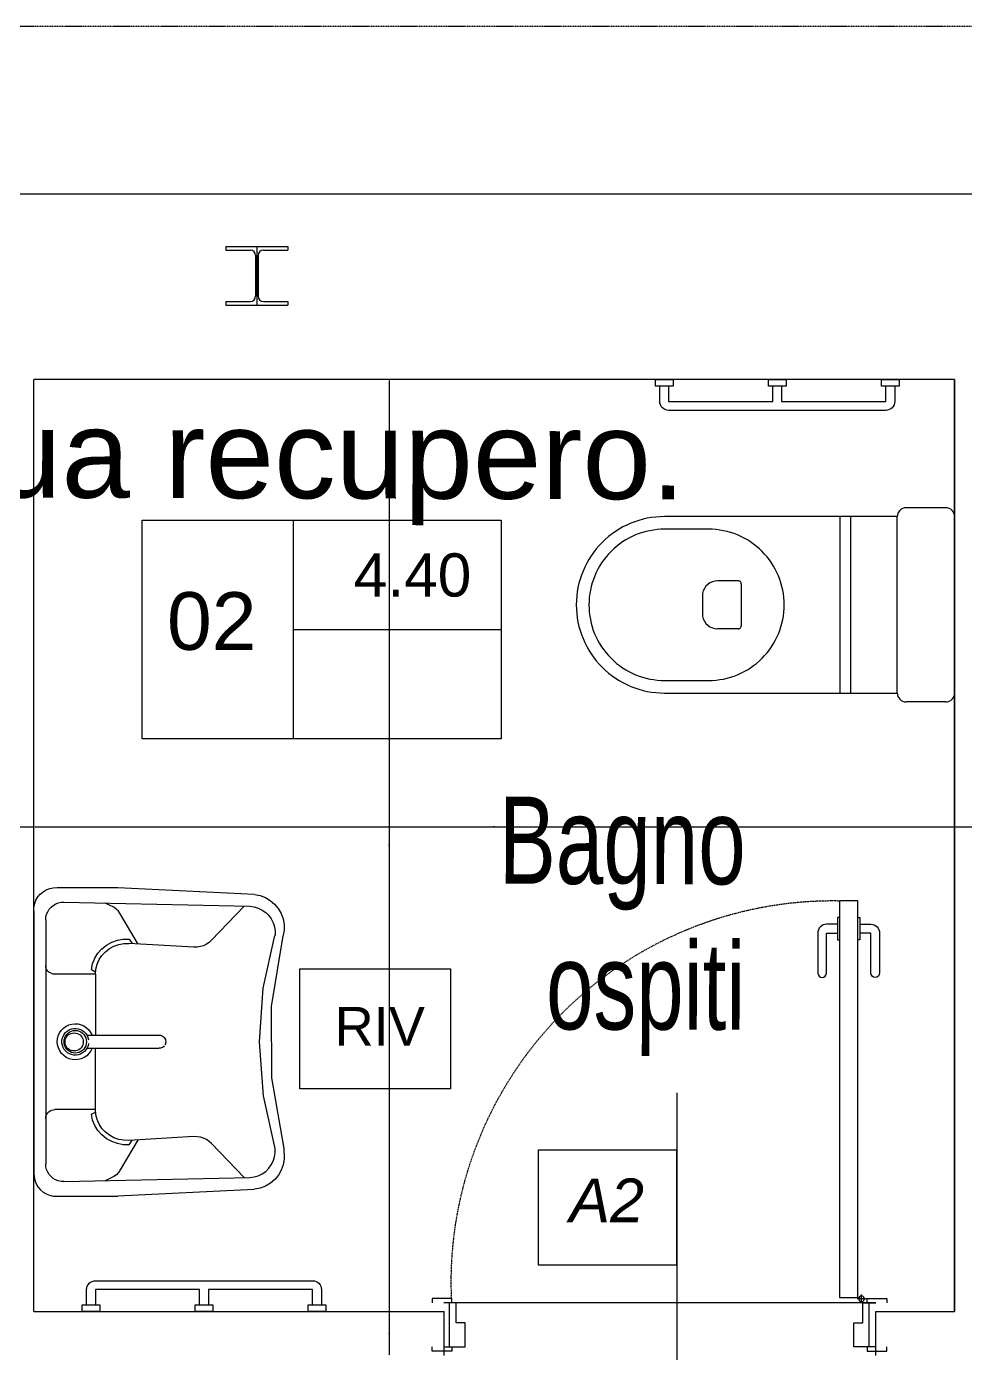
# Model space of a CAD drawing. Header units: millimetres. Extents: x -3782782348 to 131293, y -36553 to 57271.
# Drawn here: x 92159.5 to 92372.2, y -18247.8 to -17947 of the extents above; entities that cross this region are included whole.
import ezdxf

# ---------------------------------------------------------------- set-up
doc = ezdxf.new("R2010")
doc.units = ezdxf.units.MM
doc.header["$LTSCALE"] = 0.01
for name, pattern in [('ACAD_ISO03W100', [30, 12, -18]), ('CONTINOUS', [0]), ('HIDDEN', [0.375, 0.25, -0.125])]:
    doc.linetypes.add(name, pattern=pattern)
doc.layers.get('Defpoints').update_dxf_attribs({"color": 253})
for name, color, linetype in [('EPC QUARTO PILASTRI ACCIAIO DEFINITIVO', 1, 'ACAD_ISO03W100'), ('X_Arredi', 6, 'Continuous'), ('X_MURI', 8, 'Continuous'), ('X_Numerazione camere', 8, 'Continuous'), ('X_Proiezini', 1, 'Continuous'), ('X_quote 1', 253, 'Continuous'), ('X_Serramenti Int', 8, 'Continuous'), ('X_SIGLE ABACO', 1, 'Continuous'), ('X_SIGLE RIVESTIMENTI', 4, 'Continuous'), ('X_TESTI', 253, 'Continuous')]:
    doc.layers.add(name, color=color, linetype=linetype)
doc.styles.add('ARIAL', font='arial.ttf')
doc.styles.add('nomi', font='arial.ttf')
doc.styles.add('QUOTE', font='simplex.shx', dxfattribs={"width": 0.7})
doc.styles.get("Standard").update_dxf_attribs({"font": 'arial.ttf'})
doc.dimstyles.get("Standard").update_dxf_attribs({"dimscale": 0, "dimtxt": 0.18, "dimasz": 0.18, "dimexe": 0.18, "dimexo": 0.0625, "dimgap": 0.09, "dimtad": 1, "dimdec": 0, "dimzin": 0, "dimdsep": 46, "dimtxsty": 'Standard', "dimcen": 0.09, "dimclrd": 256, "dimclre": 256, "dimclrt": 5, "dimadec": 0, "dimazin": 0, "dimtfac": 1, "dimtdec": 0, "dimtix": 1, "dimtofl": 0, "dimtmove": 2, "dimatfit": 3, "dimfxl": 1, "dimtolj": 1, "dimtzin": 0, "dimarcsym": 0})

# ---------------------------------------------------------------- blocks, each defined once
blk = doc.blocks.new('*D149')
at = {"layer": 'Defpoints', "color": 0, "transparency": 16777216}
for p in [(92369.78, -18128.56, 0), (92369.78, -18128.56, 0), (92399.78, -18128.56, 0)]:
    blk.add_point(p, dxfattribs=at)
at = {"layer": 'X_quote 1', "lineweight": -2, "transparency": 16777216}
blk.add_line((92399.6, -18128.56, 0), (92369.96, -18128.56, 0), dxfattribs=at)
at = {"layer": 'X_quote 1', "transparency": 16777216}
for points in [[(92369.96, -18128.53, 0), (92369.96, -18128.59, 0), (92369.78, -18128.56, 0)], [(92399.6, -18128.53, 0), (92399.6, -18128.59, 0), (92399.78, -18128.56, 0)]]:
    blk.add_solid(points, dxfattribs=at)
at = {"layer": 'X_quote 1', "color": 5, "transparency": 16777216, "insert": (92384.78, -18128.38, 0), "char_height": 0.18, "attachment_point": 5}
blk.add_mtext('\\A1;30', dxfattribs=at)
blk = doc.blocks.new('gghh')
at = {"layer": 'X_Arredi'}
for p, q in [((15389.46, 7528.62), (15390.57, 7529.28)), ((15390.57, 7529.28), (15391.78, 7529.74)), ((15391.78, 7529.74), (15393.06, 7529.99)), ((15393.06, 7529.99), (15393.06, 7529.99)), ((15393.1, 7530.06), (15424, 7531.59)), ((15437.81, 7531.59), (15424, 7531.59)), ((15437.81, 7531.59), (15437.81, 7531.59)), ((15438.64, 7531.56), (15437.81, 7531.59)), ((15439.47, 7531.38), (15438.64, 7531.56)), ((15440.25, 7531.07), (15439.47, 7531.38)), ((15440.97, 7530.64), (15440.25, 7531.07)), ((15441.6, 7530.1), (15440.97, 7530.64)), ((15442.14, 7529.46), (15441.6, 7530.1)), ((15442.56, 7528.75), (15442.14, 7529.46)), ((15387.01, 7525.65), (15387.65, 7526.78)), ((15387.65, 7526.78), (15388.47, 7527.78)), ((15388.47, 7527.78), (15389.46, 7528.62)), ((15390.52, 7525.93), (15389.82, 7525.24)), ((15391.32, 7526.49), (15390.52, 7525.93)), ((15392.21, 7526.92), (15391.32, 7526.49)), ((15393.15, 7527.2), (15392.21, 7526.92)), ((15394.13, 7527.33), (15393.15, 7527.2)), ((15436.26, 7528.28), (15394.13, 7527.33)), ((15395.4, 7527.36), (15402.77, 7519.63)), ((15423.47, 7525.63), (15423.88, 7526.21)), ((15423.88, 7526.21), (15424.36, 7526.71)), ((15424.36, 7526.71), (15424.92, 7527.14)), ((15424.92, 7527.14), (15426.86, 7528.07)), ((15436.26, 7528.28), (15436.89, 7528.24)), ((15436.89, 7528.24), (15437.52, 7528.11)), ((15437.52, 7528.11), (15438.11, 7527.87)), ((15438.11, 7527.87), (15438.66, 7527.55)), ((15438.66, 7527.55), (15439.14, 7527.14)), ((15439.14, 7527.14), (15439.56, 7526.66)), ((15439.56, 7526.66), (15439.9, 7526.12)), ((15439.9, 7526.12), (15440.15, 7525.54)), ((15442.85, 7527.97), (15442.56, 7528.75)), ((15443.01, 7527.16), (15442.85, 7527.97)), ((15443.04, 7526.33), (15443.01, 7527.16)), ((15443.06, 7466.89), (15443.04, 7526.33)), ((15386.36, 7523.15), (15386.57, 7524.43)), ((15386.36, 7521.86), (15386.36, 7523.15)), ((15386.57, 7524.43), (15387.01, 7525.65)), ((15388.81, 7523.59), (15388.51, 7522.66)), ((15389.25, 7524.46), (15388.81, 7523.59)), ((15389.82, 7525.24), (15389.25, 7524.46)), ((15419.38, 7518.72), (15423.47, 7525.63)), ((15440.15, 7525.54), (15440.3, 7524.92)), ((15440.3, 7524.92), (15440.35, 7524.28)), ((15440.35, 7524.28), (15440.35, 7524.28)), ((15440.37, 7468.93), (15440.35, 7524.28)), ((15386.36, 7521.86), (15386.36, 7520.74)), ((15386.36, 7520.74), (15389.17, 7504.77)), ((15388.51, 7522.66), (15388.38, 7521.7)), ((15388.38, 7521.7), (15388.4, 7520.73)), ((15388.4, 7520.73), (15391.05, 7508.8)), ((15421.43, 7519.92), (15420.76, 7518.87)), ((15421.43, 7519.91), (15422.79, 7519.9)), ((15422.79, 7519.9), (15424.12, 7519.66)), ((15402.77, 7519.63), (15403.32, 7519.14)), ((15403.32, 7519.14), (15403.94, 7518.73)), ((15403.94, 7518.73), (15404.61, 7518.41)), ((15404.61, 7518.41), (15405.32, 7518.19)), ((15405.32, 7518.19), (15406.05, 7518.08)), ((15406.05, 7518.08), (15406.8, 7518.07)), ((15406.8, 7518.07), (15421.53, 7518.92)), ((15421.53, 7518.92), (15422.69, 7518.9)), ((15422.69, 7518.9), (15423.83, 7518.7)), ((15423.83, 7518.7), (15424.92, 7518.32)), ((15424.12, 7519.66), (15425.4, 7519.2)), ((15424.92, 7518.32), (15425.93, 7517.77)), ((15425.4, 7519.2), (15426.58, 7518.54)), ((15425.93, 7517.77), (15426.84, 7517.06)), ((15426.58, 7518.54), (15427.63, 7517.7)), ((15426.84, 7517.06), (15427.62, 7516.21)), ((15427.63, 7517.7), (15428.52, 7516.69)), ((15427.62, 7516.21), (15428.25, 7515.25)), ((15428.25, 7515.25), (15428.71, 7514.21)), ((15428.52, 7516.69), (15429.23, 7515.55)), ((15428.71, 7514.21), (15428.99, 7513.1)), ((15429.23, 7515.55), (15429.74, 7514.31)), ((15429.74, 7514.31), (15430.03, 7513.01)), ((15440.35, 7513.96), (15440.32, 7513.62)), ((15428.99, 7513.1), (15429.09, 7511.96)), ((15430.03, 7513.01), (15429.06, 7512.51)), ((15429.09, 7511.96), (15438.33, 7511.97)), ((15429.09, 7511.96), (15429.09, 7498.04)), ((15438.68, 7512), (15438.33, 7511.97)), ((15439.02, 7512.09), (15438.68, 7512)), ((15439.34, 7512.24), (15439.02, 7512.09)), ((15439.63, 7512.43), (15439.34, 7512.24)), ((15439.88, 7512.68), (15439.63, 7512.43)), ((15440.08, 7512.97), (15439.88, 7512.68)), ((15440.23, 7513.28), (15440.08, 7512.97)), ((15440.32, 7513.62), (15440.23, 7513.28)), ((15391.05, 7508.8), (15391.95, 7496.61)), ((15389.17, 7504.77), (15389.25, 7488.57)), ((15430.17, 7498.66), (15430.58, 7499.24)), ((15430.58, 7499.24), (15431.08, 7499.73)), ((15431.08, 7499.73), (15431.66, 7500.13)), ((15431.6, 7498.79), (15432.01, 7499.11)), ((15431.66, 7500.13), (15432.31, 7500.43)), ((15432.01, 7499.11), (15432.47, 7499.36)), ((15432.31, 7500.43), (15432.99, 7500.6)), ((15432.41, 7498.8), (15432.81, 7498.99)), ((15432.47, 7499.36), (15432.96, 7499.53)), ((15432.81, 7498.99), (15433.24, 7499.11)), ((15432.96, 7499.53), (15433.47, 7499.61)), ((15432.99, 7500.6), (15433.69, 7500.66)), ((15433.24, 7499.11), (15433.68, 7499.15)), ((15433.47, 7499.61), (15433.99, 7499.6)), ((15433.68, 7499.15), (15434.12, 7499.11)), ((15433.69, 7500.66), (15434.4, 7500.6)), ((15433.99, 7499.6), (15434.5, 7499.5)), ((15434.12, 7499.11), (15434.54, 7498.99)), ((15434.4, 7500.6), (15435.08, 7500.41)), ((15434.5, 7499.5), (15434.99, 7499.32)), ((15434.54, 7498.99), (15434.94, 7498.8)), ((15434.99, 7499.32), (15435.43, 7499.05)), ((15435.08, 7500.41), (15435.72, 7500.11)), ((15435.43, 7499.05), (15435.83, 7498.72)), ((15435.72, 7500.11), (15436.3, 7499.71)), ((15436.3, 7499.71), (15436.8, 7499.21)), ((15436.8, 7499.21), (15437.21, 7498.63)), ((15391.95, 7496.61), (15391.09, 7484.42)), ((15413.18, 7496.55), (15413.2, 7496.81)), ((15413.2, 7496.29), (15413.18, 7496.55)), ((15413.2, 7496.81), (15413.27, 7497.06)), ((15413.27, 7496.05), (15413.2, 7496.29)), ((15413.27, 7497.06), (15413.38, 7497.29)), ((15413.38, 7495.81), (15413.27, 7496.05)), ((15413.52, 7497.5), (15413.71, 7497.69)), ((15413.71, 7497.69), (15413.92, 7497.84)), ((15413.92, 7497.84), (15414.15, 7497.94)), ((15414.15, 7497.94), (15414.4, 7498.01)), ((15414.4, 7498.01), (15414.66, 7498.03)), ((15431.02, 7498.04), (15414.71, 7498.03)), ((15429.86, 7498.03), (15430.17, 7498.66)), ((15430.67, 7496.98), (15430.78, 7497.48)), ((15430.68, 7496.12), (15430.68, 7496.12)), ((15430.8, 7495.61), (15430.68, 7496.12)), ((15430.78, 7497.48), (15430.98, 7497.97)), ((15430.98, 7497.97), (15431.25, 7498.4)), ((15431.14, 7496.58), (15431.18, 7497.02)), ((15431.18, 7496.13), (15431.14, 7496.58)), ((15431.18, 7497.02), (15431.3, 7497.46)), ((15431.3, 7495.7), (15431.18, 7496.13)), ((15431.25, 7498.4), (15431.6, 7498.79)), ((15431.3, 7497.46), (15431.48, 7497.86)), ((15431.48, 7497.86), (15431.74, 7498.23)), ((15431.74, 7498.23), (15432.05, 7498.54)), ((15431.85, 7496.6), (15431.88, 7496.96)), ((15431.88, 7496.25), (15431.85, 7496.6)), ((15431.88, 7496.96), (15431.97, 7497.3)), ((15431.97, 7495.91), (15431.88, 7496.25)), ((15431.97, 7497.3), (15432.13, 7497.63)), ((15432.13, 7495.58), (15431.97, 7495.91)), ((15432.05, 7498.54), (15432.41, 7498.8)), ((15432.13, 7497.63), (15432.33, 7497.92)), ((15432.33, 7497.92), (15432.59, 7498.17)), ((15432.59, 7498.17), (15432.88, 7498.37)), ((15432.88, 7498.37), (15433.21, 7498.52)), ((15433.21, 7498.52), (15433.56, 7498.62)), ((15433.56, 7498.62), (15433.92, 7498.65)), ((15433.92, 7498.65), (15434.28, 7498.62)), ((15434.28, 7498.62), (15434.63, 7498.52)), ((15434.63, 7498.52), (15434.96, 7498.37)), ((15434.94, 7498.8), (15435.3, 7498.55)), ((15434.96, 7498.37), (15435.25, 7498.17)), ((15435.25, 7498.17), (15435.51, 7497.92)), ((15435.3, 7498.55), (15435.62, 7498.23)), ((15435.51, 7497.92), (15435.71, 7497.63)), ((15435.62, 7498.23), (15435.87, 7497.86)), ((15435.71, 7497.63), (15435.87, 7497.3)), ((15435.87, 7495.91), (15435.71, 7495.59)), ((15435.83, 7498.72), (15436.16, 7498.32)), ((15435.87, 7497.86), (15436.06, 7497.46)), ((15435.87, 7497.3), (15435.96, 7496.96)), ((15435.96, 7496.25), (15435.87, 7495.91)), ((15435.96, 7496.96), (15435.99, 7496.61)), ((15435.99, 7496.61), (15435.96, 7496.25)), ((15436.06, 7497.46), (15436.17, 7497.03)), ((15436.17, 7496.13), (15436.06, 7495.7)), ((15436.16, 7498.32), (15436.42, 7497.87)), ((15436.17, 7497.03), (15436.21, 7496.58)), ((15436.21, 7496.58), (15436.17, 7496.13)), ((15436.42, 7497.87), (15436.6, 7497.38)), ((15436.62, 7495.84), (15436.45, 7495.35)), ((15436.6, 7497.38), (15436.7, 7496.87)), ((15436.7, 7496.35), (15436.62, 7495.84)), ((15436.7, 7496.87), (15436.7, 7496.35)), ((15437.21, 7498.63), (15437.51, 7497.99)), ((15437.51, 7497.99), (15437.69, 7497.31)), ((15437.7, 7495.9), (15437.53, 7495.22)), ((15437.69, 7497.31), (15437.76, 7496.61)), ((15437.76, 7496.61), (15437.7, 7495.9)), ((15413.53, 7495.6), (15413.38, 7495.81)), ((15413.71, 7495.42), (15413.53, 7495.6)), ((15413.92, 7495.27), (15413.71, 7495.42)), ((15414.15, 7495.16), (15413.92, 7495.27)), ((15414.4, 7495.09), (15414.15, 7495.16)), ((15414.66, 7495.07), (15414.4, 7495.09)), ((15431.04, 7495.08), (15414.66, 7495.07)), ((15429.1, 7481.24), (15429.09, 7495.14)), ((15429.88, 7495.08), (15429.88, 7495.08)), ((15430.2, 7494.45), (15429.88, 7495.08)), ((15430.62, 7493.88), (15430.2, 7494.45)), ((15431.13, 7493.39), (15430.62, 7493.88)), ((15431.01, 7495.14), (15430.8, 7495.61)), ((15431.29, 7494.7), (15431.01, 7495.14)), ((15431.72, 7493), (15431.13, 7493.39)), ((15431.65, 7494.32), (15431.29, 7494.7)), ((15431.48, 7495.3), (15431.3, 7495.7)), ((15431.74, 7494.93), (15431.48, 7495.3)), ((15432.06, 7494.01), (15431.65, 7494.32)), ((15432.36, 7492.71), (15431.72, 7493)), ((15432.05, 7494.61), (15431.74, 7494.93)), ((15432.41, 7494.36), (15432.05, 7494.61)), ((15432.53, 7493.77), (15432.06, 7494.01)), ((15432.33, 7495.29), (15432.13, 7495.58)), ((15432.59, 7495.04), (15432.33, 7495.29)), ((15432.81, 7494.17), (15432.41, 7494.36)), ((15433.02, 7493.62), (15432.53, 7493.77)), ((15432.88, 7494.84), (15432.59, 7495.04)), ((15433.24, 7494.05), (15432.81, 7494.17)), ((15433.21, 7494.69), (15432.88, 7494.84)), ((15433.54, 7493.55), (15433.02, 7493.62)), ((15433.56, 7494.6), (15433.21, 7494.69)), ((15433.68, 7494.01), (15433.24, 7494.05)), ((15434.05, 7493.57), (15433.54, 7493.55)), ((15433.92, 7494.57), (15433.56, 7494.6)), ((15434.12, 7494.05), (15433.68, 7494.01)), ((15434.28, 7494.6), (15433.92, 7494.57)), ((15434.56, 7493.68), (15434.05, 7493.57)), ((15434.54, 7494.17), (15434.12, 7494.05)), ((15434.63, 7494.69), (15434.28, 7494.6)), ((15434.94, 7494.36), (15434.54, 7494.17)), ((15435.04, 7493.87), (15434.56, 7493.68)), ((15434.96, 7494.84), (15434.63, 7494.69)), ((15435.31, 7494.61), (15434.94, 7494.36)), ((15435.25, 7495.04), (15434.96, 7494.84)), ((15435.49, 7494.14), (15435.04, 7493.87)), ((15435.77, 7493.07), (15435.13, 7492.77)), ((15435.51, 7495.29), (15435.25, 7495.04)), ((15435.62, 7494.93), (15435.31, 7494.61)), ((15435.87, 7494.49), (15435.49, 7494.14)), ((15435.71, 7495.59), (15435.51, 7495.29)), ((15435.87, 7495.3), (15435.62, 7494.93)), ((15436.34, 7493.49), (15435.77, 7493.07)), ((15436.06, 7495.7), (15435.87, 7495.3)), ((15436.2, 7494.89), (15435.87, 7494.49)), ((15436.45, 7495.35), (15436.2, 7494.89)), ((15436.84, 7493.99), (15436.34, 7493.49)), ((15437.23, 7494.58), (15436.84, 7493.99)), ((15437.53, 7495.22), (15437.23, 7494.58)), ((15433.05, 7492.54), (15432.36, 7492.71)), ((15433.75, 7492.5), (15433.05, 7492.54)), ((15434.46, 7492.57), (15433.75, 7492.5)), ((15435.13, 7492.77), (15434.46, 7492.57)), ((15389.25, 7488.57), (15386.6, 7472.58)), ((15391.09, 7484.42), (15388.49, 7472.48)), ((15429.1, 7481.24), (15429, 7480.11)), ((15429.1, 7481.24), (15438.34, 7481.25)), ((15438.34, 7481.25), (15438.69, 7481.22)), ((15438.69, 7481.22), (15439.03, 7481.13)), ((15439.03, 7481.13), (15439.35, 7480.98)), ((15439.35, 7480.98), (15439.64, 7480.78)), ((15428.26, 7477.95), (15427.63, 7476.99)), ((15428.72, 7479), (15428.26, 7477.95)), ((15429, 7480.11), (15428.72, 7479)), ((15430.04, 7480.2), (15429.08, 7480.7)), ((15429.75, 7478.89), (15429.24, 7477.65)), ((15430.04, 7480.2), (15429.75, 7478.89)), ((15439.64, 7480.78), (15439.89, 7480.54)), ((15439.89, 7480.54), (15440.1, 7480.25)), ((15440.1, 7480.25), (15440.24, 7479.94)), ((15440.24, 7479.94), (15440.34, 7479.6)), ((15440.34, 7479.6), (15440.37, 7479.26)), ((15403.96, 7474.46), (15404.63, 7474.78)), ((15404.63, 7474.78), (15405.34, 7475)), ((15405.34, 7475), (15406.07, 7475.11)), ((15406.07, 7475.11), (15406.82, 7475.12)), ((15406.82, 7475.12), (15421.55, 7474.28)), ((15424.94, 7474.89), (15423.84, 7474.5)), ((15425.95, 7475.44), (15424.94, 7474.89)), ((15426.86, 7476.15), (15425.95, 7475.44)), ((15427.64, 7475.51), (15426.59, 7474.67)), ((15427.63, 7476.99), (15426.86, 7476.15)), ((15428.54, 7476.52), (15427.64, 7475.51)), ((15429.24, 7477.65), (15428.54, 7476.52)), ((15386.37, 7471.23), (15386.58, 7472.5)), ((15386.58, 7472.5), (15386.58, 7472.5)), ((15388.4, 7471.48), (15388.42, 7472.45)), ((15388.49, 7472.48), (15388.49, 7472.48)), ((15395.42, 7465.82), (15402.79, 7473.56)), ((15402.79, 7473.56), (15403.34, 7474.05)), ((15403.34, 7474.05), (15403.96, 7474.46)), ((15419.4, 7474.48), (15423.5, 7467.57)), ((15421.45, 7473.29), (15420.78, 7474.33)), ((15422.81, 7473.31), (15421.45, 7473.29)), ((15422.7, 7474.3), (15421.55, 7474.28)), ((15421.55, 7474.28), (15421.55, 7474.28)), ((15423.84, 7474.5), (15422.7, 7474.3)), ((15424.14, 7473.55), (15422.81, 7473.31)), ((15425.41, 7474.01), (15424.14, 7473.55)), ((15426.59, 7474.67), (15425.41, 7474.01)), ((15386.38, 7469.95), (15386.37, 7471.23)), ((15386.61, 7468.68), (15386.38, 7469.95)), ((15388.53, 7470.51), (15388.4, 7471.48)), ((15388.83, 7469.59), (15388.53, 7470.51)), ((15389.27, 7468.72), (15388.83, 7469.59)), ((15440.37, 7468.93), (15440.32, 7468.3)), ((15387.06, 7467.47), (15386.61, 7468.68)), ((15387.7, 7466.36), (15387.06, 7467.47)), ((15388.52, 7465.37), (15387.7, 7466.36)), ((15389.85, 7467.93), (15389.27, 7468.72)), ((15390.55, 7467.25), (15389.85, 7467.93)), ((15391.35, 7466.69), (15390.55, 7467.25)), ((15392.23, 7466.26), (15391.35, 7466.69)), ((15393.18, 7465.98), (15392.23, 7466.26)), ((15394.15, 7465.85), (15393.18, 7465.98)), ((15436.28, 7464.93), (15394.15, 7465.85)), ((15423.5, 7467.57), (15423.9, 7466.99)), ((15423.9, 7466.99), (15424.39, 7466.49)), ((15424.39, 7466.49), (15424.95, 7466.06)), ((15424.95, 7466.06), (15426.89, 7465.14)), ((15439.17, 7466.07), (15438.68, 7465.67)), ((15439.59, 7466.55), (15439.17, 7466.07)), ((15439.92, 7467.09), (15439.59, 7466.55)), ((15440.17, 7467.68), (15439.92, 7467.09)), ((15440.32, 7468.3), (15440.17, 7467.68)), ((15443.04, 7466.06), (15442.88, 7465.25)), ((15443.06, 7466.89), (15443.04, 7466.06)), ((15389.51, 7464.54), (15388.52, 7465.37)), ((15390.61, 7463.89), (15389.51, 7464.54)), ((15391.82, 7463.43), (15390.61, 7463.89)), ((15393.08, 7463.19), (15391.82, 7463.43)), ((15424.03, 7461.61), (15393.12, 7463.11)), ((15436.92, 7464.97), (15436.28, 7464.93)), ((15436.28, 7464.93), (15436.28, 7464.93)), ((15437.54, 7465.11), (15436.92, 7464.97)), ((15438.13, 7465.34), (15437.54, 7465.11)), ((15438.68, 7465.67), (15438.13, 7465.34)), ((15441.63, 7463.12), (15440.99, 7462.58)), ((15442.16, 7463.76), (15441.63, 7463.12)), ((15442.59, 7464.47), (15442.16, 7463.76)), ((15442.88, 7465.25), (15442.59, 7464.47)), ((15437.83, 7461.62), (15424.03, 7461.61)), ((15438.67, 7461.66), (15437.83, 7461.62)), ((15437.83, 7461.62), (15437.83, 7461.62)), ((15439.49, 7461.84), (15438.67, 7461.66)), ((15440.28, 7462.14), (15439.49, 7461.84)), ((15440.99, 7462.58), (15440.28, 7462.14))]:
    blk.add_line(p, q, dxfattribs=at)
blk = doc.blocks.new('A$C664A561B')
at = {"elevation": 0}
blk.add_lwpolyline([(42399.02, 21394.31), (42399.02, 21397.77, 0.415941), (42397.02, 21399.79), (42347.8, 21399.79, 0.415941), (42345.8, 21397.77), (42345.8, 21394.31)], format="xyb", dxfattribs=at)
for points in [[(42347.8, 21394.31), (42347.8, 21397.79), (42371.41, 21397.79), (42371.41, 21394.31)], [(42373.41, 21394.31), (42373.41, 21397.79), (42397.02, 21397.79), (42397.02, 21397.79), (42397.02, 21394.31)]]:
    blk.add_lwpolyline(points, dxfattribs=at)
for points in [[(42348.8, 21392.81), (42348.8, 21394.31), (42344.8, 21394.31), (42344.8, 21392.81)], [(42374.41, 21392.81), (42374.41, 21394.31), (42370.41, 21394.31), (42370.41, 21392.81)], [(42400.02, 21392.81), (42400.02, 21394.31), (42396.02, 21394.31), (42396.02, 21392.81)]]:
    blk.add_lwpolyline(points, close=True, dxfattribs=at)
blk = doc.blocks.new('*D359')
at = {"layer": 'Defpoints', "color": 0, "transparency": 16777216}
for p in [(92161.18, -18128.56, 0), (92369.78, -18128.56, 0), (92161.18, -18132.69)]:
    blk.add_point(p, dxfattribs=at)
at = {"layer": 'X_quote 1', "lineweight": -2, "transparency": 16777216}
blk.add_line((92369.6, -18128.56, 0), (92161.36, -18128.56, 0), dxfattribs=at)
at = {"layer": 'X_quote 1', "transparency": 16777216}
for points in [[(92161.36, -18128.53, 0), (92161.36, -18128.59, 0), (92161.18, -18128.56, 0)], [(92369.6, -18128.53, 0), (92369.6, -18128.59, 0), (92369.78, -18128.56, 0)]]:
    blk.add_solid(points, dxfattribs=at)
at = {"layer": 'X_quote 1', "color": 5, "transparency": 16777216, "insert": (92265.48, -18128.38, 0), "char_height": 0.18, "attachment_point": 5}
blk.add_mtext('\\A1;209', dxfattribs=at)
blk = doc.blocks.new('*D360')
at = {"layer": 'Defpoints', "color": 0, "transparency": 16777216}
for p in [(92121.18, -18128.56, 0), (92121.18, -18128.56, 0), (92161.18, -18132.69)]:
    blk.add_point(p, dxfattribs=at)
at = {"layer": 'X_quote 1', "lineweight": -2, "transparency": 16777216}
blk.add_line((92161, -18128.56, 0), (92121.36, -18128.56, 0), dxfattribs=at)
at = {"layer": 'X_quote 1', "transparency": 16777216}
for points in [[(92121.36, -18128.53, 0), (92121.36, -18128.59, 0), (92121.18, -18128.56, 0)], [(92161, -18128.53, 0), (92161, -18128.59, 0), (92161.18, -18128.56, 0)]]:
    blk.add_solid(points, dxfattribs=at)
at = {"layer": 'X_quote 1', "color": 5, "transparency": 16777216, "insert": (92141.18, -18128.38, 0), "char_height": 0.18, "attachment_point": 5}
blk.add_mtext('\\A1;40', dxfattribs=at)
blk = doc.blocks.new('*D364')
at = {"layer": 'Defpoints', "color": 0, "transparency": 16777216}
for p in [(92219.64, -18027.06, 0), (92227.33, -18238.32, 0), (92241.65, -18238.32, 0)]:
    blk.add_point(p, dxfattribs=at)
at = {"layer": 'X_quote 1', "lineweight": -2, "transparency": 16777216}
blk.add_line((92241.65, -18027.24, 0), (92241.65, -18238.14, 0), dxfattribs=at)
at = {"layer": 'X_quote 1', "transparency": 16777216}
for points in [[(92241.62, -18027.24, 0), (92241.68, -18027.24, 0), (92241.65, -18027.06, 0)], [(92241.62, -18238.14, 0), (92241.68, -18238.14, 0), (92241.65, -18238.32, 0)]]:
    blk.add_solid(points, dxfattribs=at)
at = {"layer": 'X_quote 1', "color": 5, "transparency": 16777216, "insert": (92241.47, -18132.69, 0), "char_height": 0.18, "attachment_point": 5, "rotation": 90}
blk.add_mtext('\\A1;211', dxfattribs=at)
blk = doc.blocks.new('*D365')
at = {"layer": 'Defpoints', "color": 0, "transparency": 16777216}
for p in [(92227.33, -18238.32, 0), (92241.65, -18248.32, 0), (92246.52, -18248.32)]:
    blk.add_point(p, dxfattribs=at)
at = {"layer": 'X_quote 1', "lineweight": -2, "transparency": 16777216}
blk.add_line((92241.65, -18238.5, 0), (92241.65, -18248.14, 0), dxfattribs=at)
at = {"layer": 'X_quote 1', "transparency": 16777216}
for points in [[(92241.62, -18238.5, 0), (92241.68, -18238.5, 0), (92241.65, -18238.32, 0)], [(92241.62, -18248.14, 0), (92241.68, -18248.14, 0), (92241.65, -18248.32, 0)]]:
    blk.add_solid(points, dxfattribs=at)
at = {"layer": 'X_quote 1', "color": 5, "transparency": 16777216, "insert": (92241.47, -18243.32, 0), "char_height": 0.18, "attachment_point": 5, "rotation": 90}
blk.add_mtext('\\A1;10', dxfattribs=at)

msp = doc.modelspace()

# ---------------------------------------------------------------- linework, layer by layer
at = {"layer": 'EPC QUARTO PILASTRI ACCIAIO DEFINITIVO', "linetype": 'CONTINOUS'}
for p, q in [((92204.68, -17996.9, 0), (92218.68, -17996.9, 0)), ((92204.68, -17996.9, 0), (92204.68, -17997.75, 0)), ((92204.68, -17997.75, 0), (92210.21, -17997.75, 0)), ((92211.41, -17998.95, 0), (92211.41, -18008.15, 0)), ((92211.96, -17998.95, 0), (92211.96, -18008.15, 0)), ((92213.16, -17997.75, 0), (92218.68, -17997.75, 0)), ((92218.68, -17996.9, 0), (92218.68, -17997.75, 0)), ((92204.68, -18009.35, 0), (92210.21, -18009.35, 0)), ((92204.68, -18009.35, 0), (92204.68, -18010.2, 0)), ((92204.68, -18010.2, 0), (92218.68, -18010.2, 0)), ((92213.16, -18009.35, 0), (92218.68, -18009.35, 0)), ((92218.68, -18009.35, 0), (92218.68, -18010.2, 0))]:
    msp.add_line(p, q, dxfattribs=at)
at = {"layer": 'EPC QUARTO PILASTRI ACCIAIO DEFINITIVO', "linetype": 'CONTINOUS', "ltscale": 0.01}
msp.add_line((92211.68, -17996.9, 0), (92211.68, -18010.2, 0), dxfattribs=at)
at = {"layer": 'EPC QUARTO PILASTRI ACCIAIO DEFINITIVO', "linetype": 'CONTINOUS'}
for centre, start, end in [((92210.21, -17998.95, 0), 0, 90), ((92213.16, -17998.95, 0), 90, 180), ((92210.21, -18008.15, 0), 270, 0), ((92213.16, -18008.15, 0), 180, 270)]:
    msp.add_arc(centre, 1.2, start, end, dxfattribs=at)
at = {"layer": 'X_Arredi'}
for p, q in [((92367.78, -18056.13, 0), (92358.78, -18056.13, 0)), ((92343.83, -18098.13, 0), (92343.83, -18058.13, 0)), ((92343.83, -18098.13, 0), (92343.83, -18058.13, 0)), ((92356.78, -18098.13, 0), (92356.78, -18058.13, 0)), ((92369.78, -18058.13, 0), (92369.78, -18098.13, 0)), ((92367.78, -18100.13, 0), (92358.78, -18100.13, 0))]:
    msp.add_line(p, q, dxfattribs=at)
at = {"layer": 'X_Arredi', "elevation": 0}
msp.add_lwpolyline([(92356.78, -18058.13), (92304.06, -18058.13, 0.414214), (92284.06, -18078.13), (92284.06, -18078.13, 0.414214), (92304.06, -18098.13), (92356.78, -18098.13)], format="xyb", dxfattribs=at)
msp.add_lwpolyline([(92356.78, -18058.13), (92304.06, -18058.13, 0.414214), (92284.06, -18078.13), (92284.06, -18078.13, 0.414214), (92304.06, -18098.13), (92356.78, -18098.13)], format="xyb", dxfattribs=at)
for points in [[(92346.27, -18098.13), (92346.27, -18058.13)], [(92346.27, -18098.13), (92346.27, -18058.13)], [(92316.06, -18072.71), (92315.47, -18072.76), (92314.89, -18072.91), (92314.35, -18073.17), (92313.86, -18073.51), (92313.44, -18073.93), (92313.1, -18074.42), (92312.84, -18074.96), (92312.69, -18075.54), (92312.64, -18076.13)], [(92316.06, -18072.71), (92315.47, -18072.76), (92314.89, -18072.91), (92314.35, -18073.17), (92313.86, -18073.51), (92313.44, -18073.93), (92313.1, -18074.42), (92312.84, -18074.96), (92312.69, -18075.54), (92312.64, -18076.13)], [(92320.75, -18072.71), (92316.06, -18072.71)], [(92320.75, -18072.71), (92316.06, -18072.71)], [(92321.44, -18073.39), (92321.43, -18073.27), (92321.39, -18073.16), (92321.34, -18073.05), (92321.28, -18072.95), (92321.19, -18072.87), (92321.09, -18072.8), (92320.98, -18072.75), (92320.87, -18072.72), (92320.75, -18072.71)], [(92321.44, -18073.39), (92321.43, -18073.27), (92321.39, -18073.16), (92321.34, -18073.05), (92321.28, -18072.95), (92321.19, -18072.87), (92321.09, -18072.8), (92320.98, -18072.75), (92320.87, -18072.72), (92320.75, -18072.71)], [(92321.44, -18073.39), (92321.44, -18082.88)], [(92321.44, -18073.39), (92321.44, -18082.88)], [(92312.64, -18076.13), (92312.64, -18080.13)], [(92312.64, -18076.13), (92312.64, -18080.13)], [(92312.64, -18080.13), (92312.69, -18080.73), (92312.84, -18081.31), (92313.1, -18081.85), (92313.44, -18082.34), (92313.86, -18082.76), (92314.35, -18083.1), (92314.89, -18083.36), (92315.47, -18083.51), (92316.06, -18083.56)], [(92312.64, -18080.13), (92312.69, -18080.73), (92312.84, -18081.31), (92313.1, -18081.85), (92313.44, -18082.34), (92313.86, -18082.76), (92314.35, -18083.1), (92314.89, -18083.36), (92315.47, -18083.51), (92316.06, -18083.56)], [(92320.75, -18083.56), (92316.06, -18083.56)], [(92320.75, -18083.56), (92316.06, -18083.56)], [(92320.75, -18083.56), (92320.87, -18083.55), (92320.98, -18083.52), (92321.09, -18083.47), (92321.19, -18083.4), (92321.28, -18083.32), (92321.34, -18083.22), (92321.39, -18083.11), (92321.43, -18083), (92321.44, -18082.88)], [(92320.75, -18083.56), (92320.87, -18083.55), (92320.98, -18083.52), (92321.09, -18083.47), (92321.19, -18083.4), (92321.28, -18083.32), (92321.34, -18083.22), (92321.39, -18083.11), (92321.43, -18083), (92321.44, -18082.88)]]:
    msp.add_lwpolyline(points, dxfattribs=at)
msp.add_lwpolyline([(92304.06, -18095.28), (92314.03, -18095.28, 0.414214), (92331.17, -18078.13, 0.414214), (92314.03, -18060.99), (92304.06, -18060.99, 0.414214), (92286.92, -18078.13, 0.414214)], format="xyb", close=True, dxfattribs=at)
msp.add_lwpolyline([(92304.06, -18095.28), (92314.03, -18095.28, 0.414214), (92331.17, -18078.13, 0.414214), (92314.03, -18060.99), (92304.06, -18060.99, 0.414214), (92286.92, -18078.13, 0.414214)], format="xyb", close=True, dxfattribs=at)
at = {"layer": 'X_Arredi'}
for centre, start, end in [((92358.78, -18058.13, 0), 90, 180), ((92367.78, -18058.13, 0), 0, 90), ((92358.78, -18098.13, 0), 180, 270), ((92367.78, -18098.13, 0), 270, 0)]:
    msp.add_arc(centre, 2, start, end, dxfattribs=at)
at = {"layer": 'X_MURI', "ltscale": 30}
for p, q in [((92855.08, -17985.06), (91998.68, -17985.06)), ((92369.78, -18027.06, 0), (92161.18, -18027.06, 0)), ((92161.18, -18238.32), (92161.18, -18027.06)), ((92369.78, -18238.32, 0), (92369.78, -18027.06, 0)), ((92161.18, -18238.32, 0), (92254.09, -18238.32)), ((92254.09, -18248.32), (92254.09, -18238.32)), ((92351.95, -18238.32), (92369.78, -18238.32)), ((92351.95, -18248.32), (92351.95, -18238.32))]:
    msp.add_line(p, q, dxfattribs=at)
at = {"layer": 'X_MURI', "ltscale": 4}
for q in [(92161.18, -18027.06), (92369.78, -18238.32, 0)]:
    msp.add_line((92369.78, -18027.06, 0), q, dxfattribs=at)
at = {"layer": 'X_Numerazione camere'}
for p, q in [((92219.89, -18058.93), (92219.89, -18108.47)), ((92219.89, -18058.93), (92219.89, -18108.47)), ((92219.89, -18083.7), (92267.06, -18083.7)), ((92219.89, -18083.7), (92267.06, -18083.7))]:
    msp.add_line(p, q, dxfattribs=at)
msp.add_lwpolyline([(92185.68, -18058.93), (92267.06, -18058.93), (92267.06, -18108.47), (92185.68, -18108.47)], close=True, dxfattribs=at)
msp.add_lwpolyline([(92185.68, -18058.93), (92267.06, -18058.93), (92267.06, -18108.47), (92185.68, -18108.47)], close=True, dxfattribs=at)
at = {"layer": 'X_Proiezini', "linetype": 'HIDDEN', "ltscale": 100}
msp.add_line((93934.72, -17947.04, 0), (91651.73, -17947.04, 0), dxfattribs=at)
at = {"layer": 'X_quote 1'}
msp.add_line((92369.78, -18238.32, 0), (92369.78, -18027.06, 0), dxfattribs=at)
at = {"layer": 'X_Serramenti Int'}
for p, q in [((92306.83, -18188.72, 0), (92306.83, -18281.48, 0)), ((92256.86, -18236.35, 0), (92254.07, -18236.35, 0)), ((92255.35, -18246.35, 0), (92255.35, -18236.35, 0)), ((92256.86, -18240.86, 0), (92256.86, -18236.35, 0)), ((92351.93, -18236.35, 0), (92256.86, -18236.35, 0)), ((92258.86, -18240.86, 0), (92256.86, -18240.86, 0)), ((92258.86, -18246.35, 0), (92258.86, -18240.86, 0)), ((92251.4, -18247.35, 0), (92251.4, -18246.35, 0)), ((92255.85, -18247.35, 0), (92251.4, -18247.35, 0)), ((92254.07, -18246.35, 0), (92258.86, -18246.35, 0)), ((92255.85, -18246.35, 0), (92255.85, -18247.35, 0))]:
    msp.add_line(p, q, dxfattribs=at)
at = {"layer": 'X_Serramenti Int', "extrusion": (0, 0, -1)}
for p, q in [((92349.7, -18235.45, 0), (92347.7, -18235.45, 0)), ((92348.7, -18236.45, 0), (92348.7, -18234.44, 0)), ((92350.43, -18246.35, 0), (92350.43, -18236.35, 0))]:
    msp.add_line(p, q, dxfattribs=at)
at = {"layer": 'X_Serramenti Int', "extrusion": (0, 0, -1), "elevation": 0}
msp.add_lwpolyline([(-92347.8, -18235.19), (-92343.78, -18235.19), (-92343.78, -18145.19), (-92347.8, -18145.19)], close=True, dxfattribs=at)
for points in [[(-92343.78, -18149.04), (-92343.28, -18149.04), (-92343.28, -18154.05), (-92343.78, -18154.05)], [(-92347.8, -18149.04), (-92348.3, -18149.04), (-92348.3, -18154.05), (-92347.8, -18154.05)], [(-92351.93, -18246.35), (-92346.94, -18246.35), (-92346.94, -18240.86), (-92348.95, -18240.86), (-92348.95, -18236.35), (-92351.93, -18236.35)], [(-92349.95, -18236.35), (-92349.95, -18235.34), (-92354.39, -18235.34), (-92354.39, -18236.35)], [(-92349.95, -18246.35), (-92349.95, -18247.35), (-92354.39, -18247.35), (-92354.39, -18246.35)]]:
    msp.add_lwpolyline(points, dxfattribs=at)
for points in [[(-92343.28, -18150.54), (-92340.78, -18150.54, -0.414214), (-92338.77, -18152.55), (-92338.77, -18161.57, -1), (-92340.78, -18161.57), (-92340.78, -18152.55), (-92343.28, -18152.55)], [(-92348.3, -18150.54), (-92350.78, -18150.54, 0.414214), (-92352.79, -18152.55), (-92352.79, -18161.57, 1), (-92350.78, -18161.57), (-92350.78, -18152.55), (-92348.3, -18152.55)]]:
    msp.add_lwpolyline(points, format="xyb", dxfattribs=at)
at = {"layer": 'X_Serramenti Int', "elevation": 0}
msp.add_lwpolyline([(92255.85, -18236.35), (92255.85, -18235.34), (92251.4, -18235.34), (92251.4, -18236.35)], dxfattribs=at)
at = {"layer": 'X_Serramenti Int', "extrusion": (0, 0, -1)}
msp.add_circle((-92348.7, -18235.45, 0), 0.652, dxfattribs=at)
at = {"layer": 'X_Serramenti Int', "color": 5, "linetype": 'ACAD_ISO03W100', "ltscale": 0.5, "extrusion": (0, 0, -1)}
msp.add_arc((-92342.19, -18231.64, 0), 86.46, 356.8781, 91.0597, dxfattribs=at)
at = {"layer": 'X_SIGLE ABACO'}
msp.add_line((92306.86, -18227.84), (92306.86, -18201.64), dxfattribs=at)
msp.add_line((92306.86, -18227.84), (92306.86, -18201.64), dxfattribs=at)
msp.add_lwpolyline([(92275.47, -18201.64), (92306.83, -18201.64), (92306.83, -18227.84), (92275.47, -18227.84)], close=True, dxfattribs=at)
at = {"layer": 'X_SIGLE RIVESTIMENTI', "elevation": 0}
msp.add_lwpolyline([(92221.46, -18160.62), (92255.58, -18160.62), (92255.58, -18187.81), (92221.46, -18187.81)], close=True, dxfattribs=at)

# ---------------------------------------------------------------- block references
at = {"layer": 'X_Arredi', "xscale": -1, "rotation": 180}
msp.add_blockref('A$C664A561B', (49957.18, 3365.75), dxfattribs=at)
at = {"layer": 'X_Arredi', "extrusion": (8.39072e-17, 6.23955e-16, -1), "xscale": -1, "rotation": 180.0236053212024}
msp.add_blockref('gghh', (-107607.31, -10686.96), dxfattribs=at)
at = {"layer": 'X_Arredi', "xscale": -1}
msp.add_blockref('A$C664A561B', (134572.13, -39631.13, 0), dxfattribs=at)

# ---------------------------------------------------------------- texts
at = {"layer": 'X_Numerazione camere', "insert": (92260.28, -18071.43, 0), "char_height": 8.1648, "width": 81.6493, "attachment_point": 6, "rotation": 359.9558, "style": 'nomi'}
msp.add_mtext('{\\H1.2x;4.40}', dxfattribs=at)
at = {"layer": 'X_Numerazione camere', "color": 1, "insert": (92211.62, -18081.9), "char_height": 8.1648, "width": 81.6493, "attachment_point": 6, "rotation": 359.9558, "style": 'nomi'}
msp.add_mtext('{\\H1.6x;02}', dxfattribs=at)
at = {"layer": 'X_SIGLE ABACO', "color": 251, "insert": (92299.41, -18213.12, 0), "char_height": 11.55, "width": 115.5, "attachment_point": 6, "rotation": 0.0479, "style": 'nomi'}
msp.add_mtext('{\\fArial|b0|i1|c0|p34;\\H0.8573x;A2}', dxfattribs=at)
at = {"layer": 'X_SIGLE RIVESTIMENTI', "insert": (92229.32, -18173.67, 0), "char_height": 10.24, "width": 149.3015, "attachment_point": 4, "rotation": 359.9558, "style": 'nomi'}
msp.add_mtext('{\\H0.8573x;RIV}', dxfattribs=at)
at = {"layer": 'X_TESTI', "color": 7, "insert": (92308.72, -18060.23, 0), "char_height": 20, "width": 709.7109, "attachment_point": 9, "rotation": 359.8509, "line_spacing_factor": 0.8, "style": 'ARIAL'}
msp.add_mtext('Coll.acqua recupero.\\P', dxfattribs=at)
at = {"layer": 'X_TESTI', "insert": (92322.32, -18180.43), "char_height": 1.8144, "width": 178.3847, "attachment_point": 9, "rotation": 359.8509, "style": 'QUOTE'}
msp.add_mtext('{\\fArial|b0|i0|c0|p34;\\H10.9x;Bagno \\Pospiti}', dxfattribs=at)

# ---------------------------------------------------------------- dimensions: what is measured, and where the dimension line sits
at = {"layer": 'X_quote 1'}
for base, p1, p2, picture, middle in [((92241.65, -18238.32, 0), (92219.64, -18027.06, 0), (92227.33, -18238.32, 0), '*D364', (92241.47, -18132.69, 0)), ((92241.65, -18248.32, 0), (92227.33, -18238.32, 0), (92246.52, -18248.32), '*D365', (92241.47, -18243.32, 0))]:
    dim = msp.add_linear_dim(base=base, p1=p1, p2=p2, angle=90, dimstyle='Standard', override={"dimscale": 1, "dimse1": 1, "dimse2": 1}, dxfattribs=at)
    dim.commit()
    dim.dimension.update_dxf_attribs({"geometry": picture, "text_midpoint": middle})
for base, p1, p2, picture, middle in [((92121.18, -18128.56, 0), (92161.18, -18132.69), (92121.18, -18128.56, 0), '*D360', (92141.18, -18128.38, 0)), ((92161.18, -18128.56, 0), (92369.78, -18128.56, 0), (92161.18, -18132.69), '*D359', (92265.48, -18128.38, 0)), ((92369.78, -18128.56, 0), (92399.78, -18128.56, 0), (92369.78, -18128.56, 0), '*D149', (92384.78, -18128.38, 0))]:
    dim = msp.add_linear_dim(base=base, p1=p1, p2=p2, dimstyle='Standard', override={"dimscale": 1, "dimse1": 1, "dimse2": 1}, dxfattribs=at)
    dim.commit()
    dim.dimension.update_dxf_attribs({"geometry": picture, "text_midpoint": middle})

doc.saveas('drawing.dxf')
